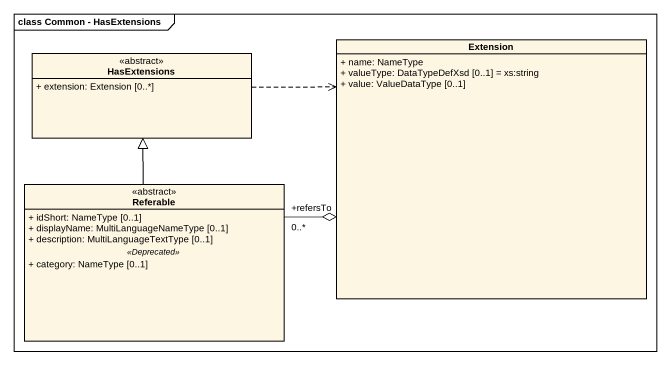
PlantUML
@startuml
mainframe class Common - HasExtensions
hide circle
hide empty members
skinparam classAttributeIconSize 0
class HasExtensions <<abstract>> {
  + extension: Extension [0..*]
}
class Extension {
  + name: NameType
  + valueType: DataTypeDefXsd [0..1] = xs:string
  + value: ValueDataType [0..1]
}
class Referable <<abstract>> {
  + idShort: NameType [0..1]
  + displayName: MultiLanguageNameType [0..1]
  + description: MultiLanguageTextType [0..1]
  .. <<Deprecated>> ..
  + category: NameType [0..1]
}
HasExtensions .right.> Extension
Referable -up-|> HasExtensions
Referable "+refersTo\n0..*" -right-o Extension
@enduml
